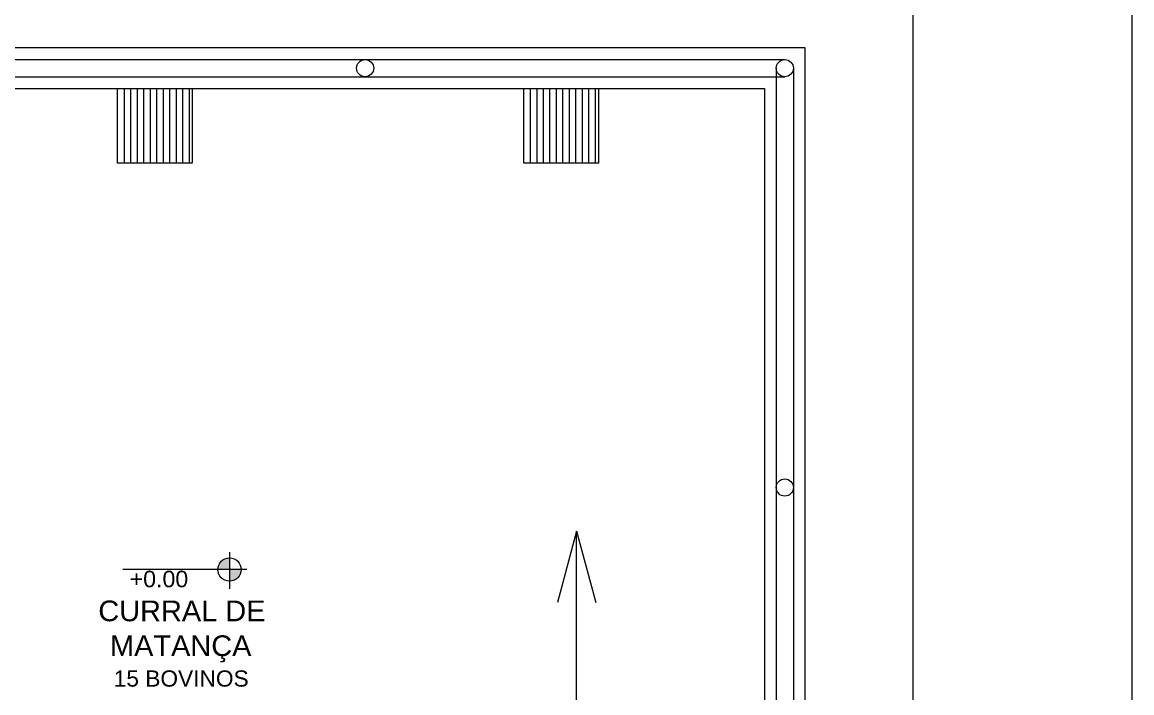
# Model space of a CAD drawing. Header units: metres. Extents: x 149 to 429, y -3 to 162.
# Drawn here: x 336.48 to 343.31, y 113.59 to 117.72 of the extents above; entities that cross this region are included whole.
import ezdxf

# ---------------------------------------------------------------- set-up
doc = ezdxf.new("R2010")
doc.units = ezdxf.units.M
doc.layers.add('1053_ARQ_BASE_MATADOURO_2_dwg', color=7, linetype='Continuous', lineweight=5, true_color=0x767676)
doc.layers.add('1053_ARQ_BASE_MATADOURO_dwg', color=7, linetype='Continuous', lineweight=5, true_color=0x767676)
doc.layers.add('A-COTAS', color=7, linetype='Continuous', lineweight=9)
doc.layers.add('A-PISO', color=7, linetype='Continuous', lineweight=5)
doc.styles.add('Arial_11', font='arial.ttf', dxfattribs={"height": 0.1})
doc.styles.add('Arial_4', font='arial.ttf', dxfattribs={"height": 0.102})
doc.styles.add('Arial_5', font='arial.ttf', dxfattribs={"height": 0.1275})

# ---------------------------------------------------------------- blocks, each defined once
blk = doc.blocks.new('1053_ARQ_BASE_MATADOURO_dwg_arq geral tgov-4039641-TÉRREO 1_20 - Dependente 2')
at = {"color": 253, "lineweight": 5, "true_color": 0xaaaaaa, "flags": 128}
blk.add_lwpolyline([(-3.1704, 14.4282), (-3.1704, 20.1582), (-12.4204, 20.1582), (-12.4204, 34.8483), (-12.4204, 34.9983), (5.3461, 34.9983), (5.3461, 26.6282)], dxfattribs=at)
at = {"layer": 'A-COTAS', "color": 253, "true_color": 0xaaaaaa}
blk.add_line((6.6946, 34.9357), (6.6946, 24.0907), dxfattribs=at)
blk = doc.blocks.new('1053_ARQ_BASE_MATADOURO_dwg-3625622-TÉRREO 1_20 - Dependente 2')
blk.add_blockref('1053_ARQ_BASE_MATADOURO_dwg_arq geral tgov-4039641-TÉRREO 1_20 - Dependente 2', (130.2098, 83.186))
blk = doc.blocks.new('1053_ARQ_BASE_MATADOURO_2_dwg-3637054-TÉRREO 1_20 - Dependente 2')
at = {"layer": 'A-PISO', "true_color": 0xe2e2e2}
h = blk.add_hatch(color=254, dxfattribs=at)
h.paths.add_polyline_path([(131.3497, 81.1646), (131.3497, 81.2365), (131.3138, 81.2269), (131.2875, 81.2006), (131.2803, 81.1646), (131.3311, 81.1646)])
h.paths.add_polyline_path([(131.3497, 81.0928), (131.3945, 81.1085), (131.4198, 81.1487), (131.4144, 81.1646), (131.3497, 81.1646), (131.3497, 81.0946)])
at = {"layer": 'A-PISO', "color": 253, "true_color": 0xaaaaaa}
for p, q in [((127.1431, 84.3062), (134.7681, 84.3062)), ((134.7151, 84.2532), (134.7151, 76.5132)), ((134.8211, 84.2532), (134.8211, 76.5032)), ((127.1431, 84.2002), (134.7681, 84.2002)), ((130.7008, 84.1282), (130.7008, 83.6682)), ((130.7408, 84.1282), (130.7408, 83.6682)), ((130.7808, 84.1282), (130.7808, 83.6682)), ((130.8208, 84.1282), (130.8208, 83.6682)), ((130.8608, 84.1282), (130.8608, 83.6682)), ((130.9008, 84.1282), (130.9008, 83.6682)), ((130.9408, 84.1282), (130.9408, 83.6682)), ((130.9808, 84.1282), (130.9808, 83.6682)), ((131.0208, 84.1282), (131.0208, 83.6682)), ((131.0608, 84.1282), (131.0608, 83.6682)), ((131.1008, 84.1282), (131.1008, 83.6682)), ((133.2008, 84.1282), (133.2008, 83.6682)), ((133.2408, 84.1282), (133.2408, 83.6682)), ((133.2808, 84.1282), (133.2808, 83.6682)), ((133.3208, 84.1282), (133.3208, 83.6682)), ((133.3608, 84.1282), (133.3608, 83.6682)), ((133.4008, 84.1282), (133.4008, 83.6682)), ((133.4408, 84.1282), (133.4408, 83.6682)), ((133.4808, 84.1282), (133.4808, 83.6682)), ((133.5208, 84.1282), (133.5208, 83.6682)), ((133.5608, 84.1282), (133.5608, 83.6682)), ((133.6008, 84.1282), (133.6008, 83.6682)), ((131.3497, 81.2721), (131.3497, 81.0449)), ((131.4561, 81.1646), (130.6933, 81.1646))]:
    blk.add_line(p, q, dxfattribs=at)
at = {"layer": 'A-PISO', "color": 253, "lineweight": 15, "true_color": 0xaaaaaa}
blk.add_line((133.4866, 81.4017), (133.3685, 80.961), dxfattribs=at)
at = {"layer": 'A-PISO', "color": 253, "true_color": 0xaaaaaa, "flags": 128}
blk.add_lwpolyline([(127.3491, 84.1282), (134.6431, 84.1282), (134.6431, 76.3782), (134.8931, 76.3782), (134.8931, 84.3782), (127.1431, 84.3782)], dxfattribs=at)
for points in [[(131.1208, 84.1282), (131.1208, 83.6682), (130.6608, 83.6682), (130.6608, 84.1282)], [(133.6208, 84.1282), (133.6208, 83.6682), (133.1608, 83.6682), (133.1608, 84.1282)]]:
    blk.add_lwpolyline(points, close=True, dxfattribs=at)
at = {"layer": 'A-PISO', "color": 253, "lineweight": 15, "true_color": 0xaaaaaa, "flags": 128}
blk.add_lwpolyline([(133.4866, 80.2329), (133.4866, 81.4017), (133.6047, 80.961)], dxfattribs=at)
at = {"layer": 'A-PISO', "color": 253, "true_color": 0xaaaaaa}
for centre, radius in [((132.1848, 84.2532), 0.053), ((134.7681, 84.2532), 0.053), ((134.7681, 81.6698), 0.053), ((131.3497, 81.1646), 0.0719)]:
    blk.add_circle(centre, radius, dxfattribs=at)
at = {"layer": 'A-PISO', "attachment_point": 1, "line_spacing_factor": 0.941778}
for s, insert, char_height, width, style in [('+0.00', (130.7353, 81.1575), 0.102, 0.430791, 'Arial_4'), ('CURRAL DE', (130.5423, 80.9737), 0.1275, 1.226901, 'Arial_5'), ('MATANÇA', (130.6144, 80.7591), 0.1275, 1.038027, 'Arial_5'), ('15 BOVINOS', (130.6373, 80.5434), 0.1, 0.992875, 'Arial_11')]:
    blk.add_mtext(s, dxfattribs=dict(at, insert=insert, char_height=char_height, width=width, style=style))

msp = doc.modelspace()

# ---------------------------------------------------------------- block references
at = {"layer": '1053_ARQ_BASE_MATADOURO_2_dwg', "color": 253, "true_color": 0xaaaaaa}
msp.add_blockref('1053_ARQ_BASE_MATADOURO_2_dwg-3637054-TÉRREO 1_20 - Dependente 2', (206.405, 33.186), dxfattribs=at)
at = {"layer": '1053_ARQ_BASE_MATADOURO_dwg', "color": 253, "true_color": 0xaaaaaa}
msp.add_blockref('1053_ARQ_BASE_MATADOURO_dwg-3625622-TÉRREO 1_20 - Dependente 2', (206.405, 0), dxfattribs=at)

doc.saveas('drawing.dxf')
